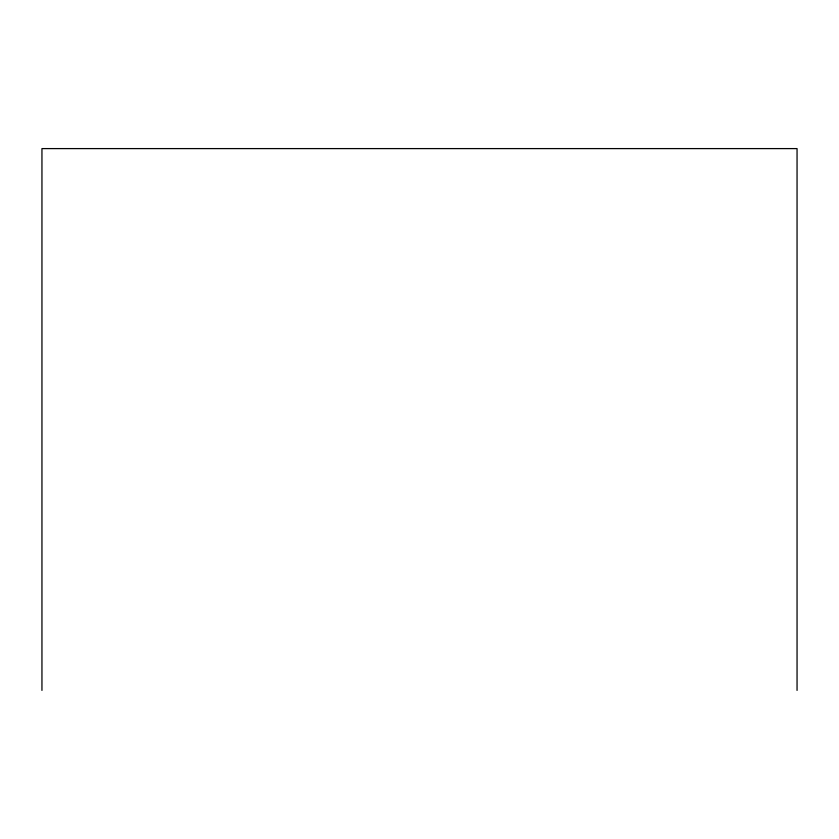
<?xml version="1.0" encoding="UTF-8"?>
<svg xmlns="http://www.w3.org/2000/svg" width="839" height="839" viewBox="0 0 839 839"><rect width="100%" height="100%" fill="white"/><g stroke="black" fill="none" stroke-linecap="round" stroke-linejoin="round"><path stroke-width="1.26" d="M797.05 690.403L797.05 148.597L41.95 148.597L41.95 690.403"/></g></svg>
